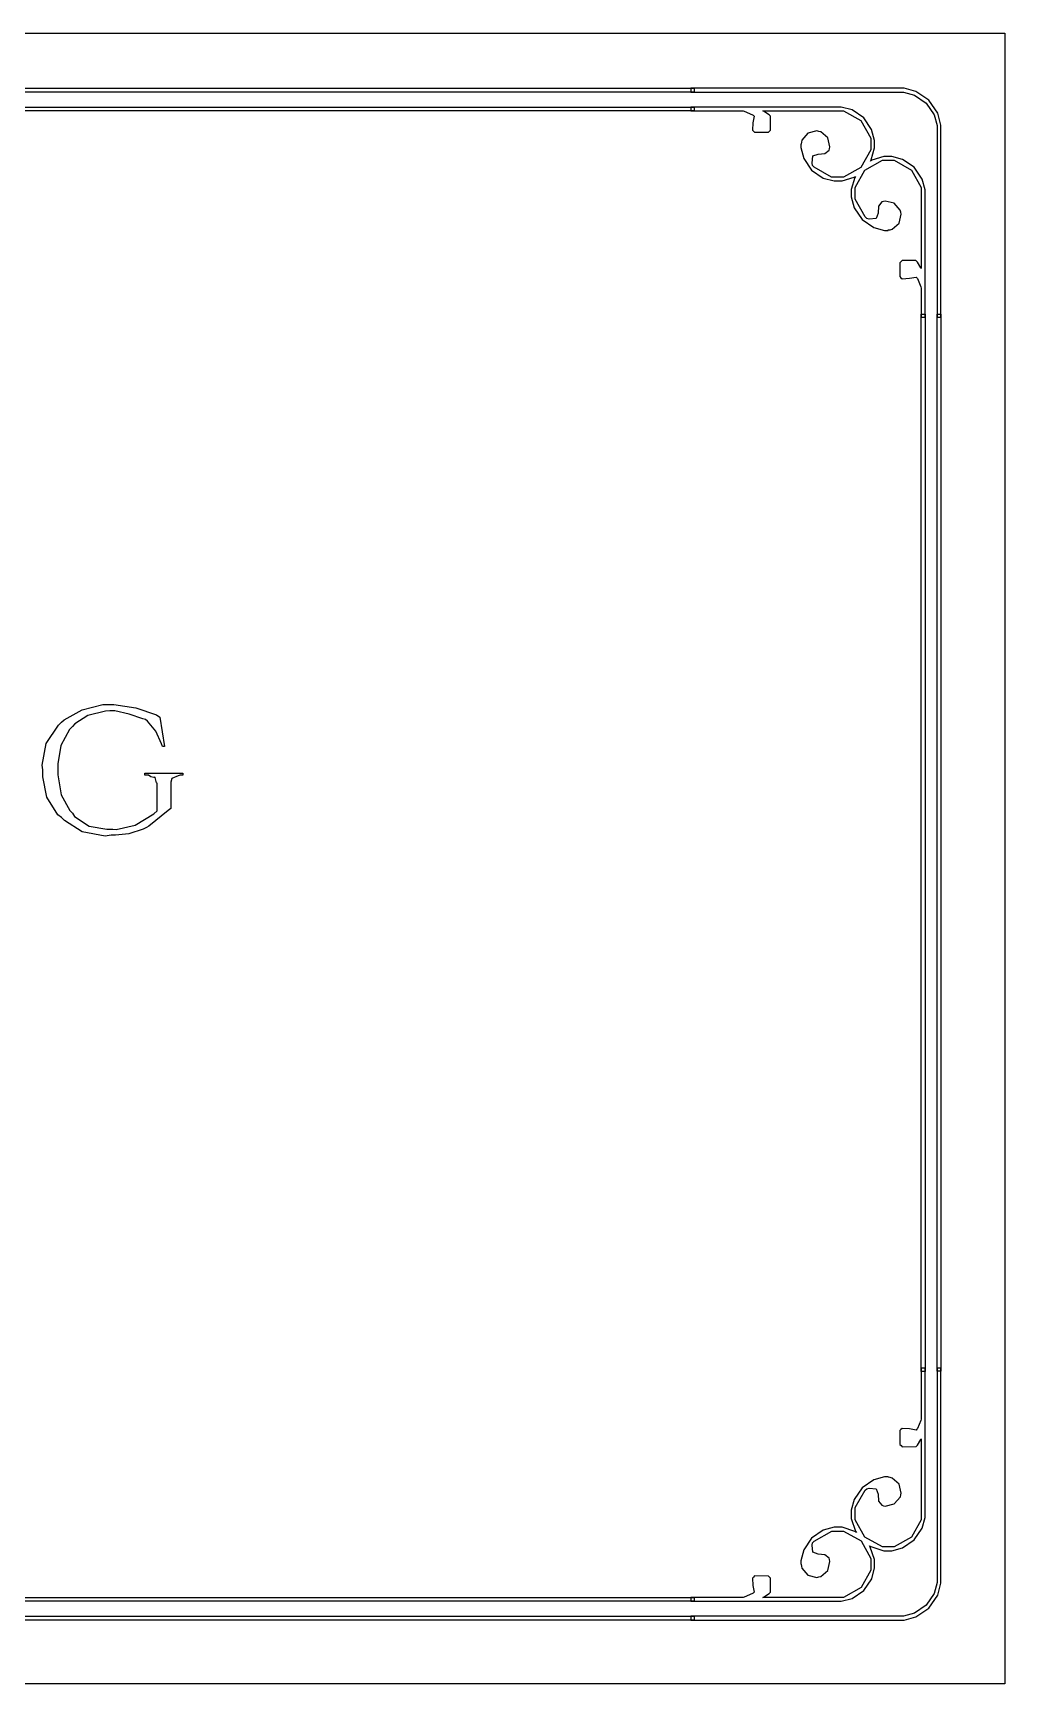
# Model space of a CAD drawing. Extents: x 0 to 3.35, y 0 to 1.99.
# Drawn here: x 2.182 to 3.347, y 0.005 to 1.986 of the extents above; entities that cross this region are included whole.
import ezdxf

# ---------------------------------------------------------------- set-up
doc = ezdxf.new("R2010")
doc.units = 0
doc.header["$MEASUREMENT"] = 0

msp = doc.modelspace()

# ---------------------------------------------------------------- linework, layer by layer
at = {"color": 7, "true_color": 0xffffff}
for points in [[(0, 1.98608), (3.34722, 1.98608), (3.34722, 0.004912), (0, 0.004912), (0, 1.98608)], [(0.365885, 1.91979), (2.97433, 1.91979), (2.97433, 1.91513), (0.365885, 1.91513), (0.365885, 1.91979)], [(3.22146, 1.91513), (3.22575, 1.91513), (3.23872, 1.91165), (3.25282, 1.9021), (3.26232, 1.88794), (3.26585, 1.87497), (3.26585, 1.87064), (3.26585, 1.64494), (3.27051, 1.64494), (3.27051, 1.87064), (3.27051, 1.87546), (3.2666, 1.88979), (3.25608, 1.90542), (3.2405, 1.91593), (3.22618, 1.91979), (3.22146, 1.91979), (2.9706, 1.91979), (2.9706, 1.91513), (3.22146, 1.91513)], [(0.365885, 1.89728), (2.97433, 1.89728), (2.97433, 1.89261), (0.365885, 1.89261), (0.365885, 1.89728)], [(3.20725, 1.83797), (3.20188, 1.83797), (3.18744, 1.83336), (3.18587, 1.83244), (3.18664, 1.83401), (3.19086, 1.84817), (3.19086, 1.85289), (3.19086, 1.85724), (3.18733, 1.87019), (3.1779, 1.88431), (3.16385, 1.89381), (3.15093, 1.89728), (3.14665, 1.89728), (2.9706, 1.89728), (2.9706, 1.89261), (3.03321, 1.89261), (3.03467, 1.89233), (3.04465, 1.888), (3.04542, 1.8874), (3.04644, 1.88636), (3.04503, 1.87833), (3.04428, 1.8696), (3.04563, 1.86825), (3.04693, 1.86694), (3.06358, 1.867), (3.06494, 1.86831), (3.06625, 1.86965), (3.06614, 1.88632), (3.06483, 1.88761), (3.06435, 1.8881), (3.05751, 1.89233), (3.05669, 1.89261), (3.14665, 1.89261), (3.1536, 1.89261), (3.17458, 1.881), (3.18619, 1.85994), (3.18619, 1.85289), (3.18619, 1.84589), (3.17458, 1.8249), (3.1536, 1.81324), (3.14665, 1.81324), (3.13911, 1.81324), (3.11833, 1.82506), (3.11654, 1.82718), (3.11589, 1.82989), (3.11669, 1.83857), (3.1231, 1.8409), (3.13135, 1.84139), (3.13639, 1.84546), (3.13683, 1.84708), (3.13738, 1.84942), (3.13471, 1.86028), (3.12636, 1.86749), (3.12403, 1.86803), (3.12169, 1.86863), (3.11094, 1.86603), (3.10374, 1.85761), (3.10319, 1.85528), (3.10314, 1.85511), (3.10281, 1.85311), (3.10281, 1.85289), (3.10238, 1.85289), (3.10238, 1.84861), (3.10585, 1.83564), (3.11535, 1.82154), (3.12939, 1.81204), (3.14231, 1.80851), (3.14665, 1.80851), (3.15196, 1.80851), (3.16639, 1.81324), (3.16803, 1.8141), (3.16721, 1.81258), (3.16297, 1.79842), (3.16297, 1.79365), (3.16297, 1.78936), (3.16644, 1.7764), (3.17594, 1.76229), (3.19, 1.75279), (3.2029, 1.74926), (3.20725, 1.74926), (3.20725, 1.74971), (3.20742, 1.74976), (3.20936, 1.75003), (3.20958, 1.75003), (3.21186, 1.75062), (3.22026, 1.75789), (3.22287, 1.76864), (3.22233, 1.77097), (3.22174, 1.77331), (3.21451, 1.78176), (3.20372, 1.78438), (3.20144, 1.78378), (3.19976, 1.78339), (3.19569, 1.77829), (3.19521, 1.7701), (3.19287, 1.76365), (3.18419, 1.76283), (3.18153, 1.76349), (3.17942, 1.76533), (3.16764, 1.7866), (3.16764, 1.79365), (3.16764, 1.80071), (3.17919, 1.82169), (3.20019, 1.83331), (3.20725, 1.83331), (3.21419, 1.83331), (3.23519, 1.82169), (3.24681, 1.80071), (3.24681, 1.79365), (3.24681, 1.70353), (3.24647, 1.70435), (3.24235, 1.71112), (3.24186, 1.71161), (3.2405, 1.71297), (3.2239, 1.71308), (3.2226, 1.71172), (3.22125, 1.71043), (3.22119, 1.69376), (3.22254, 1.69242), (3.22385, 1.69111), (3.23258, 1.69182), (3.24056, 1.69322), (3.24164, 1.69214), (3.24224, 1.69138), (3.24653, 1.6815), (3.24681, 1.68004), (3.24681, 1.64494), (3.25151, 1.64494), (3.25151, 1.79365), (3.25151, 1.79799), (3.24799, 1.8109), (3.2385, 1.82501), (3.22444, 1.8345), (3.21153, 1.83797), (3.20725, 1.83797)], [(3.24681, 1.64868), (3.25151, 1.64868), (3.25151, 0.380075), (3.24681, 0.380075), (3.24681, 1.64868)], [(3.26585, 1.64868), (3.27051, 1.64868), (3.27051, 0.380129), (3.26585, 0.380129), (3.26585, 1.64868)], [(2.27539, 1.0233), (2.26828, 1.02249), (2.24056, 1.02743), (2.21963, 1.0411), (2.21593, 1.04457), (2.21158, 1.04783), (2.19824, 1.06904), (2.19358, 1.09367), (2.19358, 1.10186), (2.19249, 1.10745), (2.19754, 1.1336), (2.21218, 1.15568), (2.21593, 1.15915), (2.21903, 1.16208), (2.24061, 1.17402), (2.26535, 1.1802), (2.27365, 1.1802), (2.27875, 1.18015), (2.30518, 1.17641), (2.32964, 1.16773), (2.33376, 1.16523), (2.33919, 1.12986), (2.33703, 1.12986), (2.33589, 1.13306), (2.32889, 1.1482), (2.31913, 1.16046), (2.31662, 1.16219), (2.31321, 1.16312), (2.29699, 1.16887), (2.27962, 1.17283), (2.27387, 1.17283), (2.26844, 1.17223), (2.24761, 1.16718), (2.23182, 1.15693), (2.22894, 1.15373), (2.22553, 1.15042), (2.21511, 1.131), (2.21158, 1.10919), (2.21158, 1.10186), (2.21132, 1.09595), (2.21556, 1.07175), (2.22601, 1.05303), (2.22894, 1.04978), (2.23133, 1.04587), (2.24903, 1.03432), (2.27024, 1.03068), (2.27735, 1.03068), (2.28136, 1.03036), (2.30436, 1.03567), (2.32676, 1.04897), (2.33051, 1.0526), (2.33074, 1.0858), (2.32986, 1.08629), (2.32824, 1.09253), (2.32769, 1.09297), (2.32671, 1.09264), (2.32303, 1.09362), (2.32015, 1.09557), (2.31922, 1.09557), (2.31575, 1.09557), (2.31575, 1.09796), (2.36154, 1.09796), (2.36154, 1.09557), (2.35807, 1.09557), (2.35558, 1.09459), (2.34825, 1.09139), (2.34679, 1.08705), (2.34679, 1.08559), (2.34679, 1.05542), (2.34392, 1.05325), (2.32075, 1.03448), (2.31771, 1.03285), (2.31369, 1.03079), (2.29656, 1.02499), (2.28065, 1.0233), (2.27539, 1.0233)], [(3.24681, 0.322621), (3.24653, 0.32121), (3.24224, 0.311336), (3.24169, 0.310576), (3.24061, 0.30949), (3.23258, 0.310901), (3.22385, 0.311661), (3.22254, 0.310304), (3.22119, 0.309003), (3.22125, 0.292347), (3.2226, 0.29099), (3.2239, 0.289689), (3.24056, 0.289743), (3.24192, 0.291044), (3.24235, 0.291533), (3.24647, 0.298424), (3.24681, 0.299183), (3.24681, 0.209068), (3.24681, 0.202069), (3.23519, 0.181018), (3.21419, 0.169354), (3.20725, 0.169354), (3.20019, 0.169354), (3.17919, 0.181018), (3.16764, 0.202069), (3.16764, 0.209068), (3.16764, 0.216608), (3.17942, 0.237387), (3.18153, 0.239178), (3.18419, 0.239883), (3.19293, 0.239069), (3.19526, 0.232614), (3.19569, 0.224421), (3.19976, 0.219322), (3.20144, 0.218888), (3.20372, 0.218344), (3.21451, 0.220949), (3.22179, 0.229358), (3.22239, 0.231692), (3.22293, 0.234025), (3.22026, 0.244875), (3.21192, 0.25209), (3.20958, 0.252633), (3.20936, 0.252688), (3.20742, 0.252958), (3.20725, 0.252958), (3.20725, 0.253447), (3.2029, 0.253447), (3.19, 0.249975), (3.17594, 0.240481), (3.16644, 0.226375), (3.16297, 0.213408), (3.16297, 0.209068), (3.16297, 0.203479), (3.16808, 0.188397), (3.16906, 0.186715), (3.16737, 0.187692), (3.15181, 0.1929), (3.14665, 0.1929), (3.14231, 0.1929), (3.12939, 0.189428), (3.11535, 0.179933), (3.10585, 0.165828), (3.10238, 0.152861), (3.10238, 0.148521), (3.10286, 0.148521), (3.10286, 0.148358), (3.10314, 0.146406), (3.10319, 0.146188), (3.10374, 0.143856), (3.11094, 0.135446), (3.12175, 0.132842), (3.12408, 0.133384), (3.12636, 0.133981), (3.13476, 0.141197), (3.13738, 0.151993), (3.13683, 0.154326), (3.13639, 0.156008), (3.13135, 0.160076), (3.1231, 0.160565), (3.11669, 0.162899), (3.11594, 0.171633), (3.1166, 0.174292), (3.11837, 0.176461), (3.13954, 0.188235), (3.14665, 0.188235), (3.15365, 0.188235), (3.17464, 0.176624), (3.18625, 0.155574), (3.18625, 0.148521), (3.18625, 0.141522), (3.17464, 0.120526), (3.15365, 0.108862), (3.14665, 0.108862), (3.05675, 0.108862), (3.05751, 0.109187), (3.0644, 0.11331), (3.06489, 0.113799), (3.06619, 0.115155), (3.06625, 0.131811), (3.06494, 0.133113), (3.06358, 0.134469), (3.04699, 0.134523), (3.04568, 0.133167), (3.04432, 0.131865), (3.04503, 0.12313), (3.0465, 0.115101), (3.04542, 0.114016), (3.04465, 0.113419), (3.03467, 0.109133), (3.03321, 0.108862), (2.9706, 0.108862), (2.9706, 0.104141), (3.14665, 0.104141), (3.15093, 0.104141), (3.16385, 0.107668), (3.1779, 0.117162), (3.18739, 0.131268), (3.19092, 0.144235), (3.19092, 0.148521), (3.19092, 0.154108), (3.18576, 0.169246), (3.18485, 0.170874), (3.18647, 0.169897), (3.20204, 0.164689), (3.20725, 0.164689), (3.21153, 0.164689), (3.22444, 0.168215), (3.2385, 0.17771), (3.24799, 0.191815), (3.25151, 0.204782), (3.25151, 0.209068), (3.25151, 0.383872), (3.24685, 0.383872), (3.24681, 0.322621)], [(3.26585, 0.383872), (3.26585, 0.13078), (3.26585, 0.126494), (3.26232, 0.113527), (3.25282, 0.099367), (3.23872, 0.089818), (3.22575, 0.086292), (3.22146, 0.086292), (2.9706, 0.086292), (2.9706, 0.081626), (3.22146, 0.081626), (3.22618, 0.081626), (3.2405, 0.085533), (3.25608, 0.096058), (3.2666, 0.111683), (3.27051, 0.126006), (3.27051, 0.13078), (3.27051, 0.383872), (3.26585, 0.383872)], [(0.365885, 0.108862), (2.97433, 0.108862), (2.97433, 0.104141), (0.365885, 0.104141), (0.365885, 0.108862)], [(0.365885, 0.086292), (2.97433, 0.086292), (2.97433, 0.081626), (0.365885, 0.081626), (0.365885, 0.086292)]]:
    msp.add_lwpolyline(points, close=True, dxfattribs=at)

doc.saveas('drawing.dxf')
